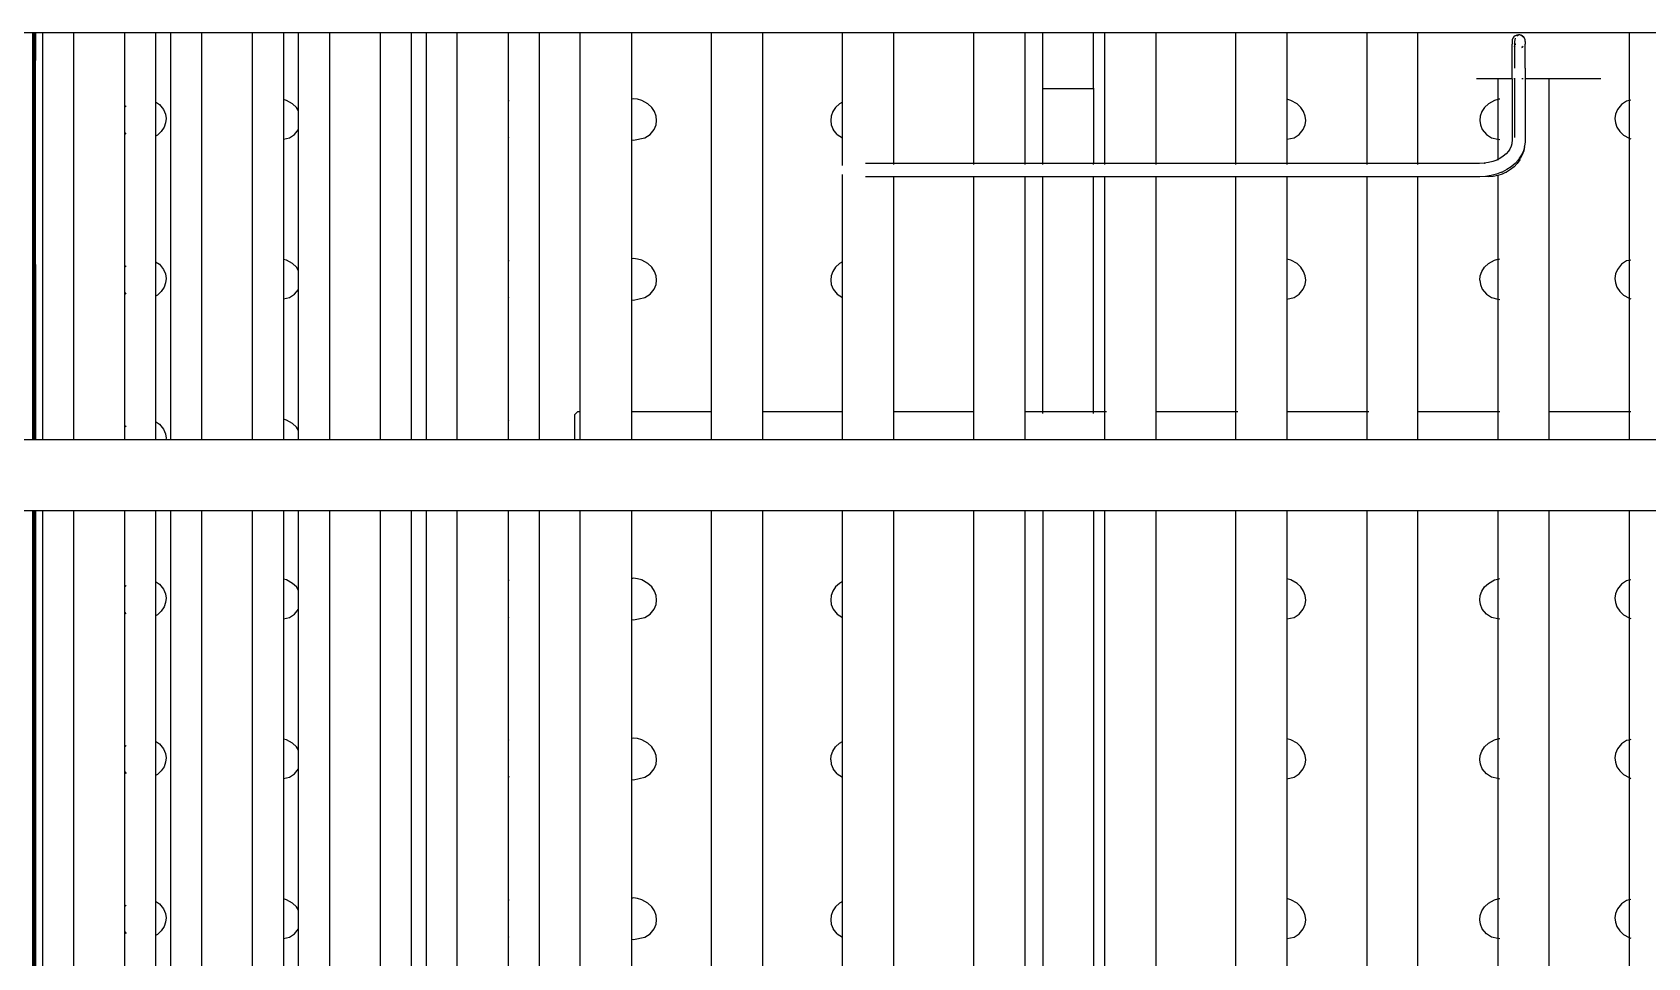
# Model space of a CAD drawing. Header units: millimetres. Extents: x 232 to 1180, y 355 to 899.
# Drawn here: x 474.3 to 657, y 561.5 to 666.1 of the extents above; entities that cross this region are included whole.
import ezdxf

# ---------------------------------------------------------------- set-up
doc = ezdxf.new("R2010")
doc.units = ezdxf.units.MM
doc.header["$MEASUREMENT"] = 0
doc.layers.add('Edges', color=7, linetype='Continuous')

# ---------------------------------------------------------------- blocks, each defined once
blk = doc.blocks.new('Ruby Burner grill pl')
at = {"layer": 'Edges'}
for p, q in [((-24.5766, 3.3796), (15.0785, 3.3796)), ((-17.3572, 3.3796), (-17.3569, 0.8753)), ((-17.3485, 3.3796), (-17.3485, 3.0328)), ((-17.3437, 3.3796), (-17.3451, 3.0328)), ((-17.3451, 3.0328), (-17.345, 3.3796)), ((-17.341, 3.0328), (-17.3409, 3.3796)), ((-17.3397, 3.3796), (-17.341, 3.0328)), ((-17.2936, 0.8753), (-17.2936, 3.3796)), ((-17.1041, 3.3796), (-17.1041, 0.8753)), ((-16.7891, 2.9188), (-16.7891, 3.3796)), ((-16.5997, 3.3796), (-16.5997, 2.9522)), ((-16.5062, 0.8753), (-16.5062, 3.3796)), ((-16.3167, 3.3796), (-16.3167, 0.8753)), ((-16.0017, 0.8753), (-16.0017, 3.3796)), ((-15.8123, 3.3796), (-15.8123, 2.9663)), ((-15.7188, 2.8966), (-15.7188, 3.3796)), ((-15.5293, 3.3796), (-15.5293, 0.8753)), ((-15.2143, 0.8753), (-15.2143, 3.3796)), ((-15.0249, 3.3796), (-15.0249, 0.8753)), ((-14.9314, 0.8753), (-14.9314, 3.3796)), ((-14.7419, 0.8753), (-14.7419, 3.3796)), ((-14.4269, 2.9585), (-14.4269, 3.3796)), ((-14.2375, 3.3796), (-14.2375, 0.8753)), ((-13.9846, 1.0462), (-13.9846, 3.3796)), ((-13.6696, 3.3796), (-13.6696, 2.969)), ((-13.1775, 1.0462), (-13.1775, 3.3796)), ((-12.8625, 3.3796), (-12.8625, 1.0462)), ((-12.3704, 2.9508), (-12.3704, 3.3796)), ((-12.0554, 3.3796), (-12.0554, 2.5729)), ((-11.5633, 3.3796), (-11.5633, 2.5729)), ((-11.2483, 3.3796), (-11.2483, 2.5729)), ((-11.1365, 3.0328), (-11.1365, 3.3796)), ((-10.8246, 3.0328), (-10.8246, 3.3796)), ((-10.7562, 3.3796), (-10.7562, 2.5729)), ((-10.4413, 3.3796), (-10.4413, 2.5729)), ((-9.9491, 2.5729), (-9.9491, 3.3796)), ((-9.6342, 3.3796), (-9.6342, 2.9682)), ((-9.142, 3.3796), (-9.142, 2.5729)), ((-8.8271, 2.5729), (-8.8271, 3.3796)), ((-8.2468, 3.334), (-8.2482, 3.3225)), ((-8.2482, 3.3225), (-8.2482, 3.3147)), ((-8.2482, 3.3147), (-8.2468, 3.313)), ((-8.2458, 3.3107), (-8.2482, 3.308)), ((-8.2482, 3.094), (-8.2482, 3.308)), ((-8.2427, 3.3438), (-8.2468, 3.334)), ((-8.2468, 3.313), (-8.2458, 3.3107)), ((-8.2363, 3.3523), (-8.2427, 3.3438)), ((-8.2278, 3.3587), (-8.2363, 3.3523)), ((-8.2363, 3.2947), (-8.2324, 3.2918)), ((-8.2313, 3.334), (-8.2324, 3.3225)), ((-8.2324, 3.3225), (-8.2324, 3.3147)), ((-8.2324, 3.3147), (-8.2313, 3.313)), ((-8.2313, 3.313), (-8.2324, 3.308)), ((-8.2324, 3.308), (-8.2324, 3.2918)), ((-8.2324, 3.2918), (-8.2278, 3.2883)), ((-8.2324, 3.2918), (-8.2324, 3.1599)), ((-8.228, 3.3438), (-8.2313, 3.334)), ((-8.2313, 3.313), (-8.228, 3.3032)), ((-8.218, 3.3628), (-8.2278, 3.3587)), ((-8.2074, 3.3642), (-8.218, 3.3628)), ((-8.216, 3.3587), (-8.218, 3.3568)), ((-8.2081, 3.3628), (-8.216, 3.3587)), ((-8.2031, 3.3636), (-8.2081, 3.3628)), ((-8.2031, 3.3636), (-8.2074, 3.3642)), ((-8.1996, 3.3642), (-8.2031, 3.3636)), ((-8.1969, 3.3628), (-8.1996, 3.3642)), ((-8.1871, 3.3587), (-8.1969, 3.3628)), ((-8.1911, 3.3628), (-8.1969, 3.3628)), ((-8.1831, 3.3587), (-8.1911, 3.3628)), ((-8.1786, 3.3523), (-8.1871, 3.3587)), ((-8.1871, 3.2883), (-8.1786, 3.2947)), ((-8.1871, 3.2863), (-8.1831, 3.2883)), ((-8.1786, 3.3523), (-8.1831, 3.3587)), ((-8.1831, 3.2883), (-8.1786, 3.2926)), ((-8.1722, 3.3438), (-8.1786, 3.3523)), ((-8.1763, 3.3523), (-8.1786, 3.3523)), ((-8.1711, 3.3438), (-8.1763, 3.3523)), ((-8.1681, 3.334), (-8.1722, 3.3438)), ((-8.1681, 3.334), (-8.1711, 3.3438)), ((-8.1667, 3.3225), (-8.1681, 3.334)), ((-8.1667, 3.3147), (-8.1681, 3.313)), ((-8.1681, 3.313), (-8.1667, 3.308)), ((-8.1667, 3.3225), (-8.1667, 3.3147)), ((-8.1667, 3.1599), (-8.1667, 3.308)), ((-7.5279, 3.3796), (-7.5279, 2.9598)), ((-8.335, 3.094), (-8.4669, 3.094)), ((-8.2482, 3.094), (-8.335, 3.094)), ((-8.335, 3.094), (-8.335, 2.9669)), ((-8.2482, 3.094), (-8.2482, 2.7133)), ((-8.2468, 3.094), (-8.2482, 3.094)), ((-8.2324, 3.094), (-8.2363, 3.094)), ((-8.2324, 3.094), (-8.2324, 2.7337)), ((-8.2278, 3.094), (-8.2324, 3.094)), ((-8.1786, 3.094), (-8.1871, 3.094)), ((-8.1667, 3.1599), (-8.1681, 3.094)), ((-8.1667, 3.094), (-8.1681, 3.094)), ((-8.1681, 3.094), (-8.1667, 2.7112)), ((-8.1667, 3.094), (-8.1667, 2.7112)), ((-8.02, 3.094), (-8.1667, 3.094)), ((-8.02, 1.0462), (-8.02, 3.094)), ((-7.702, 3.094), (-8.02, 3.094)), ((-17.3485, 3.0328), (-17.353, 3.0328)), ((-17.3485, 3.0328), (-17.3481, 0.8753)), ((-17.3451, 3.0328), (-17.3485, 3.0328)), ((-17.3455, 0.8753), (-17.3451, 3.0328)), ((-17.3451, 3.0328), (-17.3436, 0.8753)), ((-17.341, 3.0328), (-17.3451, 3.0328)), ((-17.3415, 0.8753), (-17.341, 3.0328)), ((-17.341, 3.0328), (-17.3397, 0.8753)), ((-10.8246, 3.0328), (-11.1365, 3.0328)), ((-11.1365, 2.5729), (-11.1365, 3.0328)), ((-10.8198, 3.0328), (-10.8246, 3.0328)), ((-10.8246, 3.0328), (-10.8246, 2.5729)), ((-16.7891, 2.9188), (-16.7807, 2.9268)), ((-16.7891, 2.7638), (-16.7891, 2.9188)), ((-16.5997, 2.9522), (-16.5751, 2.9361)), ((-16.5997, 2.9522), (-16.5997, 2.7407)), ((-16.5751, 2.9361), (-16.5501, 2.9052)), ((-16.5501, 2.9052), (-16.5384, 2.8767)), ((-15.7941, 2.9609), (-15.8123, 2.9663)), ((-15.8123, 2.9663), (-15.8123, 2.723)), ((-15.7561, 2.9403), (-15.7941, 2.9609)), ((-15.7328, 2.9181), (-15.7561, 2.9403)), ((-15.7188, 2.8966), (-15.7328, 2.9181)), ((-15.7188, 2.782), (-15.7188, 2.8966)), ((-14.423, 2.9576), (-14.4269, 2.9585)), ((-14.4269, 2.7322), (-14.4269, 2.9585)), ((-13.6571, 2.9716), (-13.6696, 2.969)), ((-13.6696, 2.969), (-13.6696, 2.7174)), ((-13.6317, 2.9685), (-13.6571, 2.9716)), ((-13.6056, 2.9609), (-13.6317, 2.9685)), ((-13.5677, 2.9403), (-13.6056, 2.9609)), ((-13.5443, 2.9181), (-13.5677, 2.9403)), ((-13.5273, 2.892), (-13.5443, 2.9181)), ((-13.5176, 2.8648), (-13.5273, 2.892)), ((-12.4301, 2.892), (-12.4397, 2.8648)), ((-12.4131, 2.9181), (-12.4301, 2.892)), ((-12.3897, 2.9403), (-12.4131, 2.9181)), ((-12.3704, 2.9508), (-12.3897, 2.9403)), ((-12.3711, 2.731), (-12.3704, 2.9508)), ((-9.6093, 2.9609), (-9.6342, 2.9682)), ((-9.6342, 2.9682), (-9.6342, 2.7216)), ((-9.5714, 2.9403), (-9.6093, 2.9609)), ((-9.548, 2.9181), (-9.5714, 2.9403)), ((-9.531, 2.892), (-9.548, 2.9181)), ((-9.5213, 2.8648), (-9.531, 2.892)), ((-8.4338, 2.892), (-8.4434, 2.8648)), ((-8.4168, 2.9181), (-8.4338, 2.892)), ((-8.3934, 2.9403), (-8.4168, 2.9181)), ((-8.3554, 2.9609), (-8.3934, 2.9403)), ((-8.335, 2.9669), (-8.3554, 2.9609)), ((-8.3294, 2.9685), (-8.335, 2.9669)), ((-8.335, 2.9669), (-8.335, 2.7225)), ((-8.323, 2.9693), (-8.3294, 2.9685)), ((-7.5994, 2.9052), (-7.6111, 2.8767)), ((-7.5744, 2.9361), (-7.5994, 2.9052)), ((-7.5432, 2.9565), (-7.5744, 2.9361)), ((-7.5279, 2.9598), (-7.5432, 2.9565)), ((-7.5159, 2.9624), (-7.5279, 2.9598)), ((-7.5279, 2.9598), (-7.5279, 2.7288)), ((-16.5474, 2.7955), (-16.5644, 2.7694)), ((-16.5377, 2.8227), (-16.5474, 2.7955)), ((-16.5384, 2.8767), (-16.5349, 2.8498)), ((-16.5349, 2.8498), (-16.5377, 2.8227)), ((-13.5301, 2.7823), (-13.5184, 2.8108)), ((-13.5184, 2.8108), (-13.5149, 2.8377)), ((-13.5149, 2.8377), (-13.5176, 2.8648)), ((-12.4397, 2.8648), (-12.4425, 2.8377)), ((-12.4425, 2.8377), (-12.439, 2.8108)), ((-12.439, 2.8108), (-12.4273, 2.7823)), ((-9.5338, 2.7823), (-9.5221, 2.8108)), ((-9.5221, 2.8108), (-9.5186, 2.8377)), ((-9.5186, 2.8377), (-9.5213, 2.8648)), ((-8.4434, 2.8648), (-8.4462, 2.8377)), ((-8.4462, 2.8377), (-8.4427, 2.8108)), ((-8.4427, 2.8108), (-8.431, 2.7823)), ((-7.6111, 2.8767), (-7.6146, 2.8498)), ((-7.6146, 2.8498), (-7.6118, 2.8227)), ((-7.6118, 2.8227), (-7.6022, 2.7955)), ((-7.6022, 2.7955), (-7.5852, 2.7694)), ((-16.7807, 2.7534), (-16.7891, 2.7638)), ((-16.7891, 1.9352), (-16.7891, 2.7638)), ((-16.5877, 2.7472), (-16.5997, 2.7407)), ((-16.5997, 2.7407), (-16.5997, 1.9685)), ((-16.5644, 2.7694), (-16.5877, 2.7472)), ((-15.8123, 2.723), (-15.7747, 2.731)), ((-15.8123, 2.723), (-15.8123, 1.9826)), ((-15.7747, 2.731), (-15.7435, 2.7514)), ((-15.7435, 2.7514), (-15.7188, 2.782)), ((-15.7188, 1.9129), (-15.7188, 2.782)), ((-14.4269, 2.7322), (-14.423, 2.7343)), ((-14.4269, 1.9748), (-14.4269, 2.7322)), ((-13.6696, 2.7174), (-13.6571, 2.7159)), ((-13.6696, 2.7174), (-13.6696, 1.9853)), ((-13.6571, 2.7159), (-13.5863, 2.731)), ((-13.5863, 2.731), (-13.5551, 2.7514)), ((-13.5551, 2.7514), (-13.5301, 2.7823)), ((-12.4023, 2.7514), (-12.4273, 2.7823)), ((-12.4023, 2.7514), (-12.3711, 2.731)), ((-12.3704, 2.5596), (-12.3711, 2.731)), ((-9.6342, 2.7216), (-9.59, 2.731)), ((-9.6342, 2.7216), (-9.6342, 2.5729)), ((-9.59, 2.731), (-9.5588, 2.7514)), ((-9.5588, 2.7514), (-9.5338, 2.7823)), ((-8.431, 2.7823), (-8.406, 2.7514)), ((-8.406, 2.7514), (-8.3748, 2.731)), ((-8.3748, 2.731), (-8.335, 2.7225)), ((-8.335, 2.7225), (-8.323, 2.7199)), ((-8.335, 2.7225), (-8.335, 2.5977)), ((-8.25, 2.6928), (-8.2537, 2.6803)), ((-8.2498, 2.6951), (-8.25, 2.6928)), ((-8.2486, 2.6996), (-8.2498, 2.6951)), ((-8.2482, 2.7133), (-8.2486, 2.6996)), ((-8.1667, 2.7112), (-8.169, 2.6847)), ((-7.5852, 2.7694), (-7.5618, 2.7472)), ((-7.5618, 2.7472), (-7.5279, 2.7288)), ((-7.5279, 2.7288), (-7.5238, 2.7266)), ((-7.5279, 2.7288), (-7.5279, 1.9761)), ((-7.5238, 2.7266), (-7.5159, 2.7242)), ((-8.3415, 2.5941), (-8.3661, 2.5849)), ((-8.335, 2.5977), (-8.3415, 2.5941)), ((-8.3226, 2.6039), (-8.335, 2.5977)), ((-8.335, 2.5977), (-8.335, 2.594)), ((-8.3025, 2.6172), (-8.3226, 2.6039)), ((-8.2849, 2.6323), (-8.3025, 2.6172)), ((-8.2701, 2.6489), (-8.2849, 2.6323)), ((-8.2621, 2.6617), (-8.2701, 2.6489)), ((-8.2537, 2.6803), (-8.2621, 2.6617)), ((-8.2089, 2.5956), (-8.2288, 2.5731)), ((-8.2007, 2.5956), (-8.2168, 2.5731)), ((-8.2089, 2.5956), (-8.2053, 2.6005)), ((-8.1892, 2.6251), (-8.2053, 2.6005)), ((-8.2007, 2.5956), (-8.1979, 2.6005)), ((-8.1849, 2.6251), (-8.1979, 2.6005)), ((-8.1775, 2.6511), (-8.1892, 2.6251)), ((-8.1754, 2.6511), (-8.1849, 2.6251)), ((-8.1704, 2.678), (-8.1775, 2.6511)), ((-8.1704, 2.678), (-8.1754, 2.6511)), ((-8.1704, 2.678), (-8.169, 2.6847)), ((-12.3704, 1.9671), (-12.3704, 2.5054)), ((-12.0554, 2.5729), (-12.2282, 2.5729)), ((-12.0554, 2.4917), (-12.2282, 2.4917)), ((-11.5633, 2.5729), (-12.0554, 2.5729)), ((-12.0554, 2.5707), (-12.0554, 2.566)), ((-12.0554, 2.4957), (-12.0554, 2.4917)), ((-12.0554, 2.4917), (-12.0554, 1.0462)), ((-11.5633, 2.4917), (-12.0554, 2.4917)), ((-11.2483, 2.5729), (-11.5633, 2.5729)), ((-11.5633, 2.5707), (-11.5633, 2.566)), ((-11.5633, 2.4957), (-11.5633, 2.4917)), ((-11.5633, 2.4917), (-11.5633, 1.0462)), ((-11.2483, 2.4917), (-11.5633, 2.4917)), ((-11.1365, 2.5729), (-11.2483, 2.5729)), ((-11.2483, 2.5707), (-11.2483, 2.566)), ((-11.2483, 2.4957), (-11.2483, 2.4917)), ((-11.1365, 2.4917), (-11.2483, 2.4917)), ((-11.2483, 2.4917), (-11.2483, 1.0462)), ((-10.8246, 2.5729), (-11.1365, 2.5729)), ((-11.1365, 2.566), (-11.1365, 2.5707)), ((-11.1365, 2.4917), (-11.1365, 2.4957)), ((-10.8246, 2.4917), (-11.1365, 2.4917)), ((-11.1365, 1.0462), (-11.1365, 2.4917)), ((-10.7562, 2.5729), (-10.8246, 2.5729)), ((-10.8246, 2.566), (-10.8246, 2.5707)), ((-10.8246, 2.4917), (-10.8246, 2.4957)), ((-10.7562, 2.4917), (-10.8246, 2.4917)), ((-10.8246, 1.0462), (-10.8246, 2.4917)), ((-10.4413, 2.5729), (-10.7562, 2.5729)), ((-10.7562, 2.5707), (-10.7562, 2.566)), ((-10.7562, 2.4957), (-10.7562, 2.4917)), ((-10.7562, 2.4917), (-10.7562, 1.0462)), ((-10.4413, 2.4917), (-10.7562, 2.4917)), ((-9.9491, 2.5729), (-10.4413, 2.5729)), ((-10.4413, 2.5707), (-10.4413, 2.566)), ((-10.4413, 2.4957), (-10.4413, 2.4917)), ((-10.4413, 2.4917), (-10.4413, 1.0462)), ((-9.9491, 2.4917), (-10.4413, 2.4917)), ((-9.6342, 2.5729), (-9.9491, 2.5729)), ((-9.9491, 2.566), (-9.9491, 2.5707)), ((-9.9491, 2.4917), (-9.9491, 2.4957)), ((-9.9491, 1.0462), (-9.9491, 2.4917)), ((-9.6342, 2.4917), (-9.9491, 2.4917)), ((-9.142, 2.5729), (-9.6342, 2.5729)), ((-9.6342, 2.5707), (-9.6342, 2.566)), ((-9.6342, 2.4957), (-9.6342, 2.4917)), ((-9.6342, 2.4917), (-9.6342, 1.9845)), ((-9.142, 2.4917), (-9.6342, 2.4917)), ((-8.8271, 2.5729), (-9.142, 2.5729)), ((-9.142, 2.5707), (-9.142, 2.566)), ((-9.142, 2.4957), (-9.142, 2.4917)), ((-9.142, 2.4917), (-9.142, 1.0462)), ((-8.8271, 2.4917), (-9.142, 2.4917)), ((-8.4476, 2.5729), (-8.8271, 2.5729)), ((-8.8271, 2.566), (-8.8271, 2.5707)), ((-8.8271, 2.4917), (-8.8271, 2.4957)), ((-8.8271, 1.0462), (-8.8271, 2.4917)), ((-8.4457, 2.4917), (-8.8271, 2.4917)), ((-8.4192, 2.5743), (-8.4476, 2.5729)), ((-8.4116, 2.4933), (-8.4457, 2.4917)), ((-8.3922, 2.5783), (-8.4192, 2.5743)), ((-8.4137, 2.5729), (-8.4184, 2.5729)), ((-8.3772, 2.4985), (-8.4116, 2.4933)), ((-8.3917, 2.4917), (-8.4116, 2.4933)), ((-8.3661, 2.5849), (-8.3922, 2.5783)), ((-8.3643, 2.4933), (-8.3917, 2.4917)), ((-8.344, 2.507), (-8.3772, 2.4985)), ((-8.3365, 2.4985), (-8.3643, 2.4933)), ((-8.3126, 2.5186), (-8.344, 2.507)), ((-8.335, 2.499), (-8.3365, 2.4985)), ((-8.3097, 2.507), (-8.335, 2.499)), ((-8.335, 2.499), (-8.335, 1.9833)), ((-8.3126, 2.5186), (-8.3094, 2.5199)), ((-8.2844, 2.5186), (-8.3097, 2.507)), ((-8.2795, 2.535), (-8.3094, 2.5199)), ((-8.2844, 2.5186), (-8.2818, 2.5199)), ((-8.2577, 2.535), (-8.2818, 2.5199)), ((-8.2525, 2.5528), (-8.2795, 2.535)), ((-8.2359, 2.5528), (-8.2577, 2.535)), ((-8.2288, 2.5731), (-8.2525, 2.5528)), ((-8.2168, 2.5731), (-8.2359, 2.5528)), ((-16.7891, 1.9352), (-16.7807, 1.9431)), ((-16.7891, 1.7801), (-16.7891, 1.9352)), ((-16.5997, 1.9685), (-16.5751, 1.9524)), ((-16.5997, 1.9685), (-16.5997, 1.7571)), ((-16.5751, 1.9524), (-16.5501, 1.9215)), ((-16.5501, 1.9215), (-16.5384, 1.893)), ((-16.5384, 1.893), (-16.5349, 1.8661)), ((-15.7941, 1.9773), (-15.8123, 1.9826)), ((-15.8123, 1.9826), (-15.8123, 1.7393)), ((-15.7561, 1.9566), (-15.7941, 1.9773)), ((-15.7328, 1.9344), (-15.7561, 1.9566)), ((-15.7188, 1.9129), (-15.7328, 1.9344)), ((-15.7188, 1.7983), (-15.7188, 1.9129)), ((-14.423, 1.974), (-14.4269, 1.9748)), ((-14.4269, 1.7485), (-14.4269, 1.9748)), ((-13.6571, 1.988), (-13.6696, 1.9853)), ((-13.6696, 1.9853), (-13.6696, 1.7337)), ((-13.6317, 1.9849), (-13.6571, 1.988)), ((-13.6056, 1.9773), (-13.6317, 1.9849)), ((-13.5677, 1.9566), (-13.6056, 1.9773)), ((-13.5443, 1.9344), (-13.5677, 1.9566)), ((-13.5273, 1.9083), (-13.5443, 1.9344)), ((-13.5176, 1.8812), (-13.5273, 1.9083)), ((-12.4301, 1.9083), (-12.4397, 1.8812)), ((-12.4131, 1.9344), (-12.4301, 1.9083)), ((-12.3897, 1.9566), (-12.4131, 1.9344)), ((-12.3704, 1.9671), (-12.3897, 1.9566)), ((-12.3711, 1.7473), (-12.3704, 1.9671)), ((-9.6093, 1.9773), (-9.6342, 1.9845)), ((-9.6342, 1.9845), (-9.6342, 1.7379)), ((-9.5714, 1.9566), (-9.6093, 1.9773)), ((-9.548, 1.9344), (-9.5714, 1.9566)), ((-9.531, 1.9083), (-9.548, 1.9344)), ((-9.5213, 1.8812), (-9.531, 1.9083)), ((-8.4434, 1.8812), (-8.4338, 1.9083)), ((-8.4338, 1.9083), (-8.4168, 1.9344)), ((-8.4168, 1.9344), (-8.3934, 1.9566)), ((-8.3934, 1.9566), (-8.3554, 1.9773)), ((-8.3554, 1.9773), (-8.335, 1.9833)), ((-8.335, 1.9833), (-8.3294, 1.9849)), ((-8.335, 1.9833), (-8.335, 1.7388)), ((-8.3294, 1.9849), (-8.323, 1.9857)), ((-7.6111, 1.893), (-7.6146, 1.8661)), ((-7.5994, 1.9215), (-7.6111, 1.893)), ((-7.5744, 1.9524), (-7.5994, 1.9215)), ((-7.5432, 1.9729), (-7.5744, 1.9524)), ((-7.5279, 1.9761), (-7.5432, 1.9729)), ((-7.5159, 1.9787), (-7.5279, 1.9761)), ((-7.5279, 1.9761), (-7.5279, 1.7451)), ((-16.5474, 1.8119), (-16.5644, 1.7858)), ((-16.5377, 1.839), (-16.5474, 1.8119)), ((-16.5349, 1.8661), (-16.5377, 1.839)), ((-15.7435, 1.7678), (-15.7188, 1.7983)), ((-15.7188, 0.9293), (-15.7188, 1.7983)), ((-13.5551, 1.7678), (-13.5301, 1.7987)), ((-13.5301, 1.7987), (-13.5184, 1.8272)), ((-13.5184, 1.8272), (-13.5149, 1.8541)), ((-13.5149, 1.8541), (-13.5176, 1.8812)), ((-12.4397, 1.8812), (-12.4425, 1.8541)), ((-12.4425, 1.8541), (-12.439, 1.8272)), ((-12.439, 1.8272), (-12.4273, 1.7987)), ((-12.4273, 1.7987), (-12.4023, 1.7678)), ((-9.5588, 1.7678), (-9.5338, 1.7987)), ((-9.5338, 1.7987), (-9.5221, 1.8272)), ((-9.5221, 1.8272), (-9.5186, 1.8541)), ((-9.5186, 1.8541), (-9.5213, 1.8812)), ((-8.4462, 1.8541), (-8.4434, 1.8812)), ((-8.4462, 1.8541), (-8.4427, 1.8272)), ((-8.4427, 1.8272), (-8.431, 1.7987)), ((-8.431, 1.7987), (-8.406, 1.7678)), ((-7.6146, 1.8661), (-7.6118, 1.839)), ((-7.6118, 1.839), (-7.6022, 1.8119)), ((-7.6022, 1.8119), (-7.5852, 1.7858)), ((-16.7807, 1.7697), (-16.7891, 1.7801)), ((-16.7891, 0.9515), (-16.7891, 1.7801)), ((-16.5877, 1.7635), (-16.5997, 1.7571)), ((-16.5997, 1.7571), (-16.5997, 0.9849)), ((-16.5644, 1.7858), (-16.5877, 1.7635)), ((-15.8123, 1.7393), (-15.7747, 1.7473)), ((-15.8123, 1.7393), (-15.8123, 0.999)), ((-15.7747, 1.7473), (-15.7435, 1.7678)), ((-14.4269, 1.7485), (-14.423, 1.7506)), ((-14.4269, 0.9911), (-14.4269, 1.7485)), ((-13.6696, 1.7337), (-13.6571, 1.7322)), ((-13.6696, 1.7337), (-13.6696, 1.0462)), ((-13.6571, 1.7322), (-13.5863, 1.7473)), ((-13.5863, 1.7473), (-13.5551, 1.7678)), ((-12.4023, 1.7678), (-12.3711, 1.7473)), ((-12.3704, 1.0462), (-12.3711, 1.7473)), ((-9.6342, 1.7379), (-9.59, 1.7473)), ((-9.6342, 1.7379), (-9.6342, 1.0462)), ((-9.59, 1.7473), (-9.5588, 1.7678)), ((-8.406, 1.7678), (-8.3748, 1.7473)), ((-8.3748, 1.7473), (-8.335, 1.7388)), ((-8.335, 1.7388), (-8.323, 1.7363)), ((-8.335, 1.7388), (-8.335, 1.0462)), ((-7.5852, 1.7858), (-7.5618, 1.7635)), ((-7.5618, 1.7635), (-7.5279, 1.7451)), ((-7.5279, 1.7451), (-7.5238, 1.7429)), ((-7.5279, 1.7451), (-7.5279, 1.0462)), ((-7.5238, 1.7429), (-7.5159, 1.7406)), ((-15.7941, 0.9936), (-15.8123, 0.999)), ((-15.8123, 0.999), (-15.8123, 0.8753)), ((-14.02, 1.0265), (-14.0003, 1.0462)), ((-14.02, 1.0265), (-14.02, 0.8753)), ((-14.0003, 1.0462), (-13.9846, 1.0462)), ((-13.9846, 0.8753), (-13.9846, 1.0462)), ((-13.6696, 1.0462), (-13.1775, 1.0462)), ((-13.6696, 1.0462), (-13.6696, 0.8753)), ((-13.1775, 0.8753), (-13.1775, 1.0462)), ((-12.8625, 1.0462), (-12.3704, 1.0462)), ((-12.8625, 1.0462), (-12.8625, 0.8753)), ((-12.3704, 0.8753), (-12.3704, 1.0462)), ((-12.0554, 1.0462), (-11.5633, 1.0462)), ((-12.0554, 1.0462), (-12.0554, 0.8753)), ((-11.5633, 1.0462), (-11.5633, 0.8753)), ((-11.2483, 1.0462), (-11.2483, 0.8753)), ((-11.2483, 1.0462), (-11.1365, 1.0462)), ((-11.1365, 1.0462), (-10.8246, 1.0462)), ((-11.1365, 1.0342), (-11.1365, 1.0462)), ((-10.8246, 1.0462), (-10.7562, 1.0462)), ((-10.8246, 1.0342), (-10.8246, 1.0462)), ((-10.7562, 1.0462), (-10.7562, 0.8753)), ((-10.7562, 1.0462), (-10.7442, 1.0462)), ((-10.4413, 1.0462), (-10.4413, 0.8753)), ((-10.4413, 1.0462), (-9.9491, 1.0462)), ((-9.9491, 1.0462), (-9.9371, 1.0462)), ((-9.9491, 0.8753), (-9.9491, 1.0462)), ((-9.6342, 1.0462), (-9.6342, 0.8753)), ((-9.6342, 1.0462), (-9.142, 1.0462)), ((-9.142, 1.0462), (-9.1301, 1.0462)), ((-9.142, 1.0462), (-9.142, 0.8753)), ((-8.8271, 0.8753), (-8.8271, 1.0462)), ((-8.8271, 1.0462), (-8.335, 1.0462)), ((-8.335, 1.0462), (-8.335, 0.8753)), ((-8.335, 1.0462), (-8.323, 1.0462)), ((-8.02, 0.8753), (-8.02, 1.0462)), ((-8.02, 1.0462), (-7.5279, 1.0462)), ((-7.5279, 1.0462), (-7.5159, 1.0462)), ((-7.5279, 1.0462), (-7.5279, 0.8753)), ((-16.7891, 0.9515), (-16.7807, 0.9595)), ((-16.7891, 0.8753), (-16.7891, 0.9515)), ((-16.5997, 0.9849), (-16.5751, 0.9688)), ((-16.5997, 0.9849), (-16.5997, 0.8753)), ((-16.5751, 0.9688), (-16.5501, 0.9379)), ((-16.5501, 0.9379), (-16.5384, 0.9093)), ((-16.5384, 0.9093), (-16.5349, 0.8825)), ((-15.7561, 0.973), (-15.7941, 0.9936)), ((-15.7328, 0.9508), (-15.7561, 0.973)), ((-15.7188, 0.9293), (-15.7328, 0.9508)), ((-15.7188, 0.8753), (-15.7188, 0.9293)), ((-14.423, 0.9903), (-14.4269, 0.9911)), ((-14.4269, 0.8753), (-14.4269, 0.9911)), ((-24.5766, 0.8753), (15.0785, 0.8753)), ((-16.5349, 0.8825), (-16.5356, 0.8753)), ((-24.5766, 0.4374), (15.0785, 0.4374)), ((-17.3569, 0.4374), (-17.3562, -6.798)), ((-17.3481, 0.4374), (-17.3464, -4.0102)), ((-17.3464, -4.0102), (-17.3456, 0.4374)), ((-17.3436, 0.4374), (-17.3425, -4.0102)), ((-17.3425, -4.0102), (-17.3416, 0.4374)), ((-17.3397, 0.4374), (-17.3397, -6.8046)), ((-17.2936, -6.8494), (-17.2936, 0.4374)), ((-17.1041, 0.4374), (-17.1041, -7.0335)), ((-16.7891, -0.0321), (-16.7891, 0.4374)), ((-16.5997, 0.4374), (-16.5997, 0.0012)), ((-16.5062, -7.6144), (-16.5062, 0.4374)), ((-16.3167, 0.4374), (-16.3177, -7.7975)), ((-16.0017, -7.6), (-16.0017, 0.4374)), ((-15.8123, 0.4374), (-15.8123, 0.0153)), ((-15.7188, -0.0544), (-15.7188, 0.4374)), ((-15.5293, 0.4374), (-15.5293, -7.1411)), ((-15.2133, -6.8341), (-15.2143, 0.4374)), ((-15.0249, 0.4374), (-15.0249, -6.9274)), ((-14.9314, -7.0182), (-14.9314, 0.4374)), ((-14.7419, -7.2023), (-14.7419, 0.4374)), ((-14.4269, 0.0075), (-14.4269, 0.4374)), ((-14.2375, 0.4374), (-14.2375, -7.6924)), ((-13.9846, -7.7664), (-13.9846, 0.4374)), ((-13.6696, 0.4374), (-13.6696, 0.018)), ((-13.1775, -6.9823), (-13.1775, 0.4374)), ((-12.8625, 0.4374), (-12.8625, -6.9021)), ((-12.3704, -0.0002), (-12.3704, 0.4374)), ((-12.0554, 0.4374), (-12.0554, -7.6862)), ((-11.5633, 0.4374), (-11.5633, -6.3509)), ((-11.2483, 0.4374), (-11.2483, -8.1379)), ((-11.1365, 0.4374), (-11.1365, -4.0102)), ((-10.8246, 0.4374), (-10.8246, -4.0102)), ((-10.7562, 0.4374), (-10.7562, -8.1379)), ((-10.4413, 0.4374), (-10.4413, -6.3422)), ((-9.9491, -7.7284), (-9.9491, 0.4374)), ((-9.6342, 0.4374), (-9.6342, 0.0172)), ((-9.142, 0.4374), (-9.142, -6.9443)), ((-8.8271, -6.9401), (-8.8271, 0.4374)), ((-8.335, 0.4374), (-8.335, 0.016)), ((-8.0198, -7.7244), (-8.02, 0.4374)), ((-7.5279, 0.4374), (-7.5279, 0.0088)), ((-16.5997, 0.0012), (-16.5751, -0.0149)), ((-16.5997, 0.0012), (-16.5997, -0.2102)), ((-15.7941, 0.01), (-15.8123, 0.0153)), ((-15.8123, 0.0153), (-15.8123, -0.228)), ((-15.7561, -0.0107), (-15.7941, 0.01)), ((-14.423, 0.0067), (-14.4269, 0.0075)), ((-14.4269, -0.2188), (-14.4269, 0.0075)), ((-13.6571, 0.0207), (-13.6696, 0.018)), ((-13.6696, 0.018), (-13.6696, -0.2336)), ((-13.6317, 0.0176), (-13.6571, 0.0207)), ((-13.6056, 0.01), (-13.6317, 0.0176)), ((-13.5677, -0.0107), (-13.6056, 0.01)), ((-9.6093, 0.01), (-9.6342, 0.0172)), ((-9.6342, 0.0172), (-9.6342, -0.2294)), ((-9.5714, -0.0107), (-9.6093, 0.01)), ((-8.3934, -0.0107), (-8.3554, 0.01)), ((-8.3554, 0.01), (-8.335, 0.016)), ((-8.335, 0.016), (-8.3294, 0.0176)), ((-8.335, 0.016), (-8.335, -0.2285)), ((-8.3294, 0.0176), (-8.323, 0.0184)), ((-7.5432, 0.0056), (-7.5744, -0.0149)), ((-7.5279, 0.0088), (-7.5432, 0.0056)), ((-7.5159, 0.0114), (-7.5279, 0.0088)), ((-7.5279, 0.0088), (-7.5279, -0.2222)), ((-16.7891, -0.0321), (-16.7807, -0.0242)), ((-16.7891, -0.1872), (-16.7891, -0.0321)), ((-16.5751, -0.0149), (-16.5501, -0.0458)), ((-16.5501, -0.0458), (-16.5384, -0.0743)), ((-16.5384, -0.0743), (-16.5349, -0.1012)), ((-15.7328, -0.0329), (-15.7561, -0.0107)), ((-15.7188, -0.0544), (-15.7328, -0.0329)), ((-15.7188, -0.169), (-15.7188, -0.0544)), ((-13.5443, -0.0329), (-13.5677, -0.0107)), ((-13.5273, -0.059), (-13.5443, -0.0329)), ((-13.5176, -0.0861), (-13.5273, -0.059)), ((-13.5149, -0.1132), (-13.5176, -0.0861)), ((-12.4397, -0.0861), (-12.4425, -0.1132)), ((-12.4301, -0.059), (-12.4397, -0.0861)), ((-12.4131, -0.0329), (-12.4301, -0.059)), ((-12.3897, -0.0107), (-12.4131, -0.0329)), ((-12.3704, -0.0002), (-12.3897, -0.0107)), ((-12.3711, -0.22), (-12.3704, -0.0002)), ((-9.548, -0.0329), (-9.5714, -0.0107)), ((-9.531, -0.059), (-9.548, -0.0329)), ((-9.5213, -0.0861), (-9.531, -0.059)), ((-9.5186, -0.1132), (-9.5213, -0.0861)), ((-8.4462, -0.1132), (-8.4434, -0.0861)), ((-8.4434, -0.0861), (-8.4338, -0.059)), ((-8.4338, -0.059), (-8.4168, -0.0329)), ((-8.4168, -0.0329), (-8.3934, -0.0107)), ((-7.6111, -0.0743), (-7.6146, -0.1012)), ((-7.5994, -0.0458), (-7.6111, -0.0743)), ((-7.5744, -0.0149), (-7.5994, -0.0458)), ((-16.7807, -0.1976), (-16.7891, -0.1872)), ((-16.7891, -1.0158), (-16.7891, -0.1872)), ((-16.5644, -0.1815), (-16.5877, -0.2038)), ((-16.5474, -0.1554), (-16.5644, -0.1815)), ((-16.5377, -0.1283), (-16.5474, -0.1554)), ((-16.5349, -0.1012), (-16.5377, -0.1283)), ((-15.7435, -0.1995), (-15.7188, -0.169)), ((-15.7188, -1.038), (-15.7188, -0.169)), ((-13.5551, -0.1995), (-13.5301, -0.1686)), ((-13.5301, -0.1686), (-13.5184, -0.1401)), ((-13.5184, -0.1401), (-13.5149, -0.1132)), ((-12.4425, -0.1132), (-12.439, -0.1401)), ((-12.439, -0.1401), (-12.4273, -0.1686)), ((-12.4273, -0.1686), (-12.4023, -0.1995)), ((-9.5588, -0.1995), (-9.5338, -0.1686)), ((-9.5338, -0.1686), (-9.5221, -0.1401)), ((-9.5221, -0.1401), (-9.5186, -0.1132)), ((-8.4427, -0.1401), (-8.4462, -0.1132)), ((-8.431, -0.1686), (-8.4427, -0.1401)), ((-8.406, -0.1995), (-8.431, -0.1686)), ((-7.6146, -0.1012), (-7.6118, -0.1283)), ((-7.6118, -0.1283), (-7.6022, -0.1554)), ((-7.6022, -0.1554), (-7.5852, -0.1815)), ((-7.5852, -0.1815), (-7.5618, -0.2038)), ((-16.5877, -0.2038), (-16.5997, -0.2102)), ((-16.5997, -0.2102), (-16.5997, -0.9824)), ((-15.8123, -0.228), (-15.7747, -0.22)), ((-15.8123, -0.228), (-15.8123, -0.9684)), ((-15.7747, -0.22), (-15.7435, -0.1995)), ((-14.4269, -0.2188), (-14.423, -0.2167)), ((-14.4269, -0.9762), (-14.4269, -0.2188)), ((-13.6696, -0.2336), (-13.6571, -0.2351)), ((-13.6696, -0.2336), (-13.6696, -0.9656)), ((-13.6571, -0.2351), (-13.5863, -0.22)), ((-13.5863, -0.22), (-13.5551, -0.1995)), ((-12.4023, -0.1995), (-12.3711, -0.22)), ((-12.3704, -0.9838), (-12.3711, -0.22)), ((-9.6342, -0.2294), (-9.59, -0.22)), ((-9.6342, -0.2294), (-9.6342, -0.9664)), ((-9.59, -0.22), (-9.5588, -0.1995)), ((-8.3748, -0.22), (-8.406, -0.1995)), ((-8.335, -0.2285), (-8.3748, -0.22)), ((-8.323, -0.231), (-8.335, -0.2285)), ((-8.335, -0.2285), (-8.335, -0.9677)), ((-7.5618, -0.2038), (-7.5279, -0.2222)), ((-7.5279, -0.2222), (-7.5238, -0.2244)), ((-7.5279, -0.2222), (-7.5279, -0.9748)), ((-7.5238, -0.2244), (-7.5159, -0.2267)), ((-16.5997, -0.9824), (-16.5751, -0.9985)), ((-16.5997, -0.9824), (-16.5997, -1.1939)), ((-15.7941, -0.9737), (-15.8123, -0.9684)), ((-15.8123, -0.9684), (-15.8123, -1.2116)), ((-15.7561, -0.9943), (-15.7941, -0.9737)), ((-15.7328, -1.0165), (-15.7561, -0.9943)), ((-14.423, -0.977), (-14.4269, -0.9762)), ((-14.4269, -1.2024), (-14.4269, -0.9762)), ((-13.6571, -0.963), (-13.6696, -0.9656)), ((-13.6696, -0.9656), (-13.6696, -1.2172)), ((-13.6317, -0.9661), (-13.6571, -0.963)), ((-13.6056, -0.9737), (-13.6317, -0.9661)), ((-13.5677, -0.9943), (-13.6056, -0.9737)), ((-13.5443, -1.0165), (-13.5677, -0.9943)), ((-12.4131, -1.0165), (-12.3897, -0.9943)), ((-12.3897, -0.9943), (-12.3704, -0.9838)), ((-12.3711, -1.2036), (-12.3704, -0.9838)), ((-9.6093, -0.9737), (-9.6342, -0.9664)), ((-9.6342, -0.9664), (-9.6342, -1.2131)), ((-9.5714, -0.9943), (-9.6093, -0.9737)), ((-9.548, -1.0165), (-9.5714, -0.9943)), ((-8.4168, -1.0165), (-8.3934, -0.9943)), ((-8.3934, -0.9943), (-8.3554, -0.9737)), ((-8.3554, -0.9737), (-8.335, -0.9677)), ((-8.335, -0.9677), (-8.3294, -0.9661)), ((-8.335, -0.9677), (-8.335, -1.2121)), ((-8.3294, -0.9661), (-8.323, -0.9653)), ((-7.5432, -0.9781), (-7.5744, -0.9985)), ((-7.5279, -0.9748), (-7.5432, -0.9781)), ((-7.5159, -0.9723), (-7.5279, -0.9748)), ((-7.5279, -0.9748), (-7.5279, -1.2059)), ((-16.7807, -1.0078), (-16.7891, -1.0158)), ((-16.7891, -1.1708), (-16.7891, -1.0158)), ((-16.5751, -0.9985), (-16.5501, -1.0294)), ((-16.5501, -1.0294), (-16.5384, -1.058)), ((-16.5384, -1.058), (-16.5349, -1.0848)), ((-16.5349, -1.0848), (-16.5377, -1.1119)), ((-15.7188, -1.038), (-15.7328, -1.0165)), ((-15.7188, -1.1526), (-15.7188, -1.038)), ((-13.5273, -1.0426), (-13.5443, -1.0165)), ((-13.5176, -1.0698), (-13.5273, -1.0426)), ((-13.5149, -1.0969), (-13.5176, -1.0698)), ((-12.4425, -1.0969), (-12.4397, -1.0698)), ((-12.4397, -1.0698), (-12.4301, -1.0426)), ((-12.4301, -1.0426), (-12.4131, -1.0165)), ((-9.531, -1.0426), (-9.548, -1.0165)), ((-9.5213, -1.0698), (-9.531, -1.0426)), ((-9.5186, -1.0969), (-9.5213, -1.0698)), ((-8.4462, -1.0969), (-8.4434, -1.0698)), ((-8.4434, -1.0698), (-8.4338, -1.0426)), ((-8.4338, -1.0426), (-8.4168, -1.0165)), ((-7.6111, -1.058), (-7.6146, -1.0848)), ((-7.6146, -1.0848), (-7.6118, -1.1119)), ((-7.5994, -1.0294), (-7.6111, -1.058)), ((-7.5744, -0.9985), (-7.5994, -1.0294)), ((-16.7891, -1.1708), (-16.7807, -1.1812)), ((-16.7891, -1.9994), (-16.7891, -1.1708)), ((-16.5877, -1.1874), (-16.5997, -1.1939)), ((-16.5644, -1.1652), (-16.5877, -1.1874)), ((-16.5474, -1.1391), (-16.5644, -1.1652)), ((-16.5377, -1.1119), (-16.5474, -1.1391)), ((-15.7747, -1.2036), (-15.7435, -1.1832)), ((-15.7435, -1.1832), (-15.7188, -1.1526)), ((-15.7188, -2.0217), (-15.7188, -1.1526)), ((-13.5863, -1.2036), (-13.5551, -1.1832)), ((-13.5551, -1.1832), (-13.5301, -1.1523)), ((-13.5301, -1.1523), (-13.5184, -1.1238)), ((-13.5184, -1.1238), (-13.5149, -1.0969)), ((-12.4425, -1.0969), (-12.439, -1.1238)), ((-12.439, -1.1238), (-12.4273, -1.1523)), ((-12.4023, -1.1832), (-12.4273, -1.1523)), ((-12.4023, -1.1832), (-12.3711, -1.2036)), ((-9.59, -1.2036), (-9.5588, -1.1832)), ((-9.5588, -1.1832), (-9.5338, -1.1523)), ((-9.5338, -1.1523), (-9.5221, -1.1238)), ((-9.5221, -1.1238), (-9.5186, -1.0969)), ((-8.4427, -1.1238), (-8.4462, -1.0969)), ((-8.431, -1.1523), (-8.4427, -1.1238)), ((-8.406, -1.1832), (-8.431, -1.1523)), ((-8.3748, -1.2036), (-8.406, -1.1832)), ((-7.6118, -1.1119), (-7.6022, -1.1391)), ((-7.6022, -1.1391), (-7.5852, -1.1652)), ((-7.5852, -1.1652), (-7.5618, -1.1874)), ((-7.5618, -1.1874), (-7.5279, -1.2059)), ((-16.5997, -1.1939), (-16.5997, -1.9661)), ((-15.8123, -1.2116), (-15.7747, -1.2036)), ((-15.8123, -1.2116), (-15.8123, -1.952)), ((-14.423, -1.2003), (-14.4269, -1.2024)), ((-14.4269, -1.9598), (-14.4269, -1.2024)), ((-13.6696, -1.2172), (-13.6571, -1.2187)), ((-13.6696, -1.2172), (-13.6696, -1.9493)), ((-13.6571, -1.2187), (-13.5863, -1.2036)), ((-12.3704, -1.9675), (-12.3711, -1.2036)), ((-9.6342, -1.2131), (-9.59, -1.2036)), ((-9.6342, -1.2131), (-9.6342, -1.9501)), ((-8.335, -1.2121), (-8.3748, -1.2036)), ((-8.323, -1.2147), (-8.335, -1.2121)), ((-8.335, -1.2121), (-8.335, -1.9513)), ((-7.5279, -1.2059), (-7.5238, -1.208)), ((-7.5279, -1.2059), (-7.5279, -1.9585)), ((-7.5238, -1.208), (-7.5159, -1.2104)), ((-16.5997, -1.9661), (-16.5751, -1.9822)), ((-16.5997, -1.9661), (-16.5997, -2.1775)), ((-16.5751, -1.9822), (-16.5501, -2.0131)), ((-15.7941, -1.9573), (-15.8123, -1.952)), ((-15.8123, -1.952), (-15.8123, -2.1953)), ((-15.7561, -1.978), (-15.7941, -1.9573)), ((-15.7328, -2.0002), (-15.7561, -1.978)), ((-14.423, -1.9606), (-14.4269, -1.9598)), ((-14.4269, -2.1861), (-14.4269, -1.9598)), ((-13.6571, -1.9466), (-13.6696, -1.9493)), ((-13.6696, -1.9493), (-13.6696, -2.2009)), ((-13.6317, -1.9497), (-13.6571, -1.9466)), ((-13.6056, -1.9573), (-13.6317, -1.9497)), ((-13.5677, -1.978), (-13.6056, -1.9573)), ((-13.5443, -2.0002), (-13.5677, -1.978)), ((-12.3897, -1.978), (-12.4131, -2.0002)), ((-12.3704, -1.9675), (-12.3897, -1.978)), ((-12.3711, -2.1873), (-12.3704, -1.9675)), ((-9.6093, -1.9573), (-9.6342, -1.9501)), ((-9.6342, -1.9501), (-9.6342, -2.1967)), ((-9.5714, -1.978), (-9.6093, -1.9573)), ((-9.548, -2.0002), (-9.5714, -1.978)), ((-8.4168, -2.0002), (-8.3934, -1.978)), ((-8.3934, -1.978), (-8.3554, -1.9573)), ((-8.3554, -1.9573), (-8.335, -1.9513)), ((-8.335, -1.9513), (-8.3294, -1.9497)), ((-8.335, -1.9513), (-8.335, -2.1958)), ((-8.3294, -1.9497), (-8.323, -1.9489)), ((-7.5744, -1.9822), (-7.5994, -2.0131)), ((-7.5432, -1.9617), (-7.5744, -1.9822)), ((-7.5279, -1.9585), (-7.5432, -1.9617)), ((-7.5159, -1.9559), (-7.5279, -1.9585)), ((-7.5279, -1.9585), (-7.5279, -2.1895)), ((-16.7891, -1.9994), (-16.7807, -1.9915)), ((-16.7891, -2.1545), (-16.7891, -1.9994)), ((-16.5501, -2.0131), (-16.5384, -2.0416)), ((-16.5384, -2.0416), (-16.5349, -2.0685)), ((-16.5349, -2.0685), (-16.5377, -2.0956)), ((-15.7188, -2.0217), (-15.7328, -2.0002)), ((-15.7188, -2.1363), (-15.7188, -2.0217)), ((-13.5273, -2.0263), (-13.5443, -2.0002)), ((-13.5176, -2.0534), (-13.5273, -2.0263)), ((-13.5184, -2.1074), (-13.5149, -2.0805)), ((-13.5149, -2.0805), (-13.5176, -2.0534)), ((-12.4397, -2.0534), (-12.4425, -2.0805)), ((-12.4425, -2.0805), (-12.439, -2.1074)), ((-12.4301, -2.0263), (-12.4397, -2.0534)), ((-12.4131, -2.0002), (-12.4301, -2.0263)), ((-9.531, -2.0263), (-9.548, -2.0002)), ((-9.5213, -2.0534), (-9.531, -2.0263)), ((-9.5221, -2.1074), (-9.5186, -2.0805)), ((-9.5186, -2.0805), (-9.5213, -2.0534)), ((-8.4462, -2.0805), (-8.4434, -2.0534)), ((-8.4427, -2.1074), (-8.4462, -2.0805)), ((-8.4434, -2.0534), (-8.4338, -2.0263)), ((-8.4338, -2.0263), (-8.4168, -2.0002)), ((-7.6111, -2.0416), (-7.6146, -2.0685)), ((-7.6146, -2.0685), (-7.6118, -2.0956)), ((-7.5994, -2.0131), (-7.6111, -2.0416)), ((-16.7891, -2.1545), (-16.7807, -2.1649)), ((-16.7891, -2.9831), (-16.7891, -2.1545)), ((-16.5877, -2.1711), (-16.5997, -2.1775)), ((-16.5997, -2.1775), (-16.5997, -2.9497)), ((-16.5644, -2.1489), (-16.5877, -2.1711)), ((-16.5474, -2.1227), (-16.5644, -2.1489)), ((-16.5377, -2.0956), (-16.5474, -2.1227)), ((-15.8123, -2.1953), (-15.7747, -2.1873)), ((-15.7747, -2.1873), (-15.7435, -2.1668)), ((-15.7435, -2.1668), (-15.7188, -2.1363)), ((-15.7188, -3.0053), (-15.7188, -2.1363)), ((-14.4269, -2.1861), (-14.423, -2.184)), ((-14.4269, -2.9435), (-14.4269, -2.1861)), ((-13.6571, -2.2024), (-13.5863, -2.1873)), ((-13.5863, -2.1873), (-13.5551, -2.1668)), ((-13.5551, -2.1668), (-13.5301, -2.1359)), ((-13.5301, -2.1359), (-13.5184, -2.1074)), ((-12.439, -2.1074), (-12.4273, -2.1359)), ((-12.4023, -2.1668), (-12.4273, -2.1359)), ((-12.4023, -2.1668), (-12.3711, -2.1873)), ((-12.3704, -2.9511), (-12.3711, -2.1873)), ((-9.6342, -2.1967), (-9.59, -2.1873)), ((-9.59, -2.1873), (-9.5588, -2.1668)), ((-9.5588, -2.1668), (-9.5338, -2.1359)), ((-9.5338, -2.1359), (-9.5221, -2.1074)), ((-8.431, -2.1359), (-8.4427, -2.1074)), ((-8.406, -2.1668), (-8.431, -2.1359)), ((-8.3748, -2.1873), (-8.406, -2.1668)), ((-8.335, -2.1958), (-8.3748, -2.1873)), ((-7.6118, -2.0956), (-7.6022, -2.1227)), ((-7.6022, -2.1227), (-7.5852, -2.1489)), ((-7.5852, -2.1489), (-7.5618, -2.1711)), ((-7.5618, -2.1711), (-7.5279, -2.1895)), ((-15.8123, -2.1953), (-15.8123, -2.9357)), ((-13.6696, -2.2009), (-13.6571, -2.2024)), ((-13.6696, -2.2009), (-13.6696, -2.933)), ((-9.6342, -2.1967), (-9.6342, -2.9337)), ((-8.323, -2.1983), (-8.335, -2.1958)), ((-8.335, -2.1958), (-8.335, -2.935)), ((-7.5279, -2.1895), (-7.5238, -2.1917)), ((-7.5279, -2.1895), (-7.5279, -2.9421)), ((-7.5238, -2.1917), (-7.5159, -2.194))]:
    blk.add_line(p, q, dxfattribs=at)

msp = doc.modelspace()

# ---------------------------------------------------------------- block references
at = {"xscale": 18.37224819110694, "yscale": 18.37224819110694, "zscale": 18.37224819110694}
msp.add_blockref('Ruby Burner grill pl', (793.24, 603.99), dxfattribs=at)

doc.saveas('drawing.dxf')
